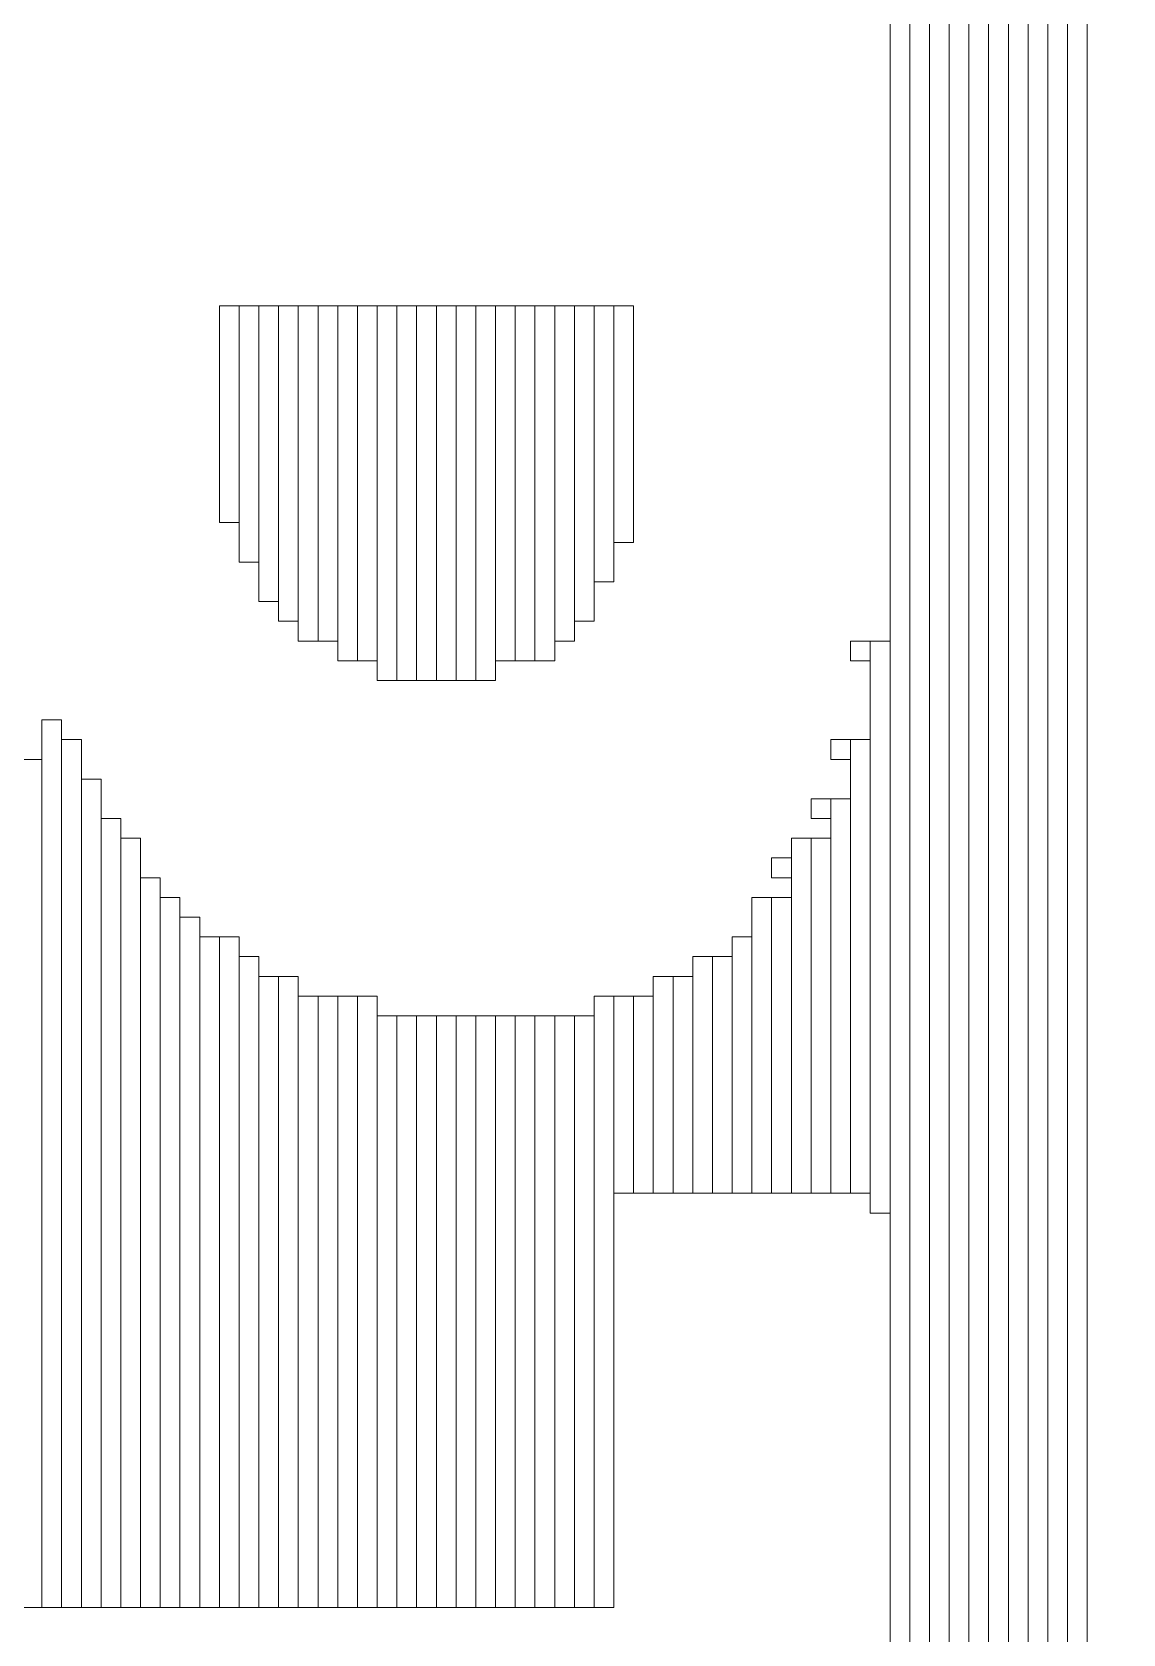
# Model space of a CAD drawing. Header units: millimetres. Extents: x -90 to 99, y -65 to 67.
# Drawn here: x -12.489 to -11.084, y 38.426 to 40.489 of the extents above; entities that cross this region are included whole.
import ezdxf

# ---------------------------------------------------------------- set-up
doc = ezdxf.new("R2010")
doc.units = ezdxf.units.MM
doc.header["$MEASUREMENT"] = 0
doc.layers.add('BG_OUTLINE', color=7, linetype='Continuous')
doc.layers.add('MA_PEN3', color=7, linetype='Continuous')

msp = doc.modelspace()

# ---------------------------------------------------------------- linework, layer by layer
at = {"layer": 'BG_OUTLINE', "color": 3, "lineweight": 9}
msp.add_open_spline([(-71.7269, -61.8795), (-71.7269, -61.8795), (-71.7343, 42.2681), (-71.7343, 42.2681), (-71.7343, 42.2681), (-71.7348, 43.0066), (-71.4419, 43.715), (-70.92, 44.2375), (-70.92, 44.2375), (-70.3982, 44.76), (-69.6866, 45.0538), (-68.9482, 45.0543), (-68.9482, 45.0543), (-68.9482, 45.0543), (75.2046, 45.0543), (75.2046, 45.0543), (75.2046, 45.0543), (76.8319, 45.0552), (78.1763, 43.7805), (78.2661, 42.1556), (78.2661, 42.1556), (78.2661, 42.1556), (78.2661, 31.2814), (78.2661, 31.2814), (78.2661, 31.2814), (78.2661, 31.2814), (72.2646, 31.2814), (72.2646, 31.2814), (72.2646, 31.2814), (72.2646, 31.2814), (72.2646, 26.9814), (72.2646, 26.9814), (72.2646, 26.9814), (72.2646, 26.9814), (78.2661, 26.9814), (78.2661, 26.9814), (78.2661, 26.9814), (78.2661, 26.9814), (78.2661, 18.6553), (78.2661, 18.6553), (78.2661, 18.6553), (78.2661, 18.6553), (72.2496, 18.6553), (72.2496, 18.6553), (72.2496, 18.6553), (72.2496, 18.6553), (72.2496, 14.3553), (72.2496, 14.3553), (72.2496, 14.3553), (72.2496, 14.3553), (78.2661, 14.3553), (78.2661, 14.3553), (78.2661, 14.3553), (78.2661, 14.3553), (78.2661, 9.255), (78.2661, 9.255), (78.2661, 9.255), (78.2661, 9.255), (72.2648, 9.255), (72.2648, 9.255), (72.2648, 9.255), (72.2648, 9.255), (72.2648, 4.955), (72.2648, 4.955), (72.2648, 4.955), (72.2648, 4.955), (78.2661, 4.955), (78.2661, 4.955), (78.2661, 4.955), (78.2661, 4.955), (78.2661, -3.3762), (78.2661, -3.3762), (78.2661, -3.3762), (78.2661, -3.3762), (72.2445, -3.3762), (72.2445, -3.3762), (72.2445, -3.3762), (72.2445, -3.3762), (72.2445, -7.6762), (72.2445, -7.6762), (72.2445, -7.6762), (72.2445, -7.6762), (78.2661, -7.6762), (78.2661, -7.6762), (78.2661, -7.6762), (78.2661, -7.6762), (78.2661, -12.7615), (78.2661, -12.7615), (78.2661, -12.7615), (78.2661, -12.7615), (72.2651, -12.7615), (72.2651, -12.7615), (72.2651, -12.7615), (72.2651, -12.7615), (72.2651, -17.0615), (72.2651, -17.0615), (72.2651, -17.0615), (72.2651, -17.0615), (78.2661, -17.0615), (78.2661, -17.0615), (78.2661, -17.0615), (78.2661, -17.0615), (78.2661, -25.4097), (78.2661, -25.4097), (78.2661, -25.4097), (78.2661, -25.4097), (72.2656, -25.4097), (72.2656, -25.4097), (72.2656, -25.4097), (72.2656, -25.4097), (72.2656, -29.7097), (72.2656, -29.7097), (72.2656, -29.7097), (72.2656, -29.7097), (78.2661, -29.7097), (78.2661, -29.7097), (78.2661, -29.7097), (78.2661, -29.7097), (78.2661, -34.793), (78.2661, -34.793), (78.2661, -34.793), (78.2661, -34.793), (72.2679, -34.793), (72.2679, -34.793), (72.2679, -34.793), (72.2679, -34.793), (72.2679, -39.0929), (72.2679, -39.0929), (72.2679, -39.0929), (72.2679, -39.0929), (78.2661, -39.0929), (78.2661, -39.0929), (78.2661, -39.0929), (78.2661, -39.0929), (78.2661, -47.4269), (78.2661, -47.4269), (78.2661, -47.4269), (78.2661, -47.4269), (72.2679, -47.4269), (72.2679, -47.4269), (72.2679, -47.4269), (72.2679, -47.4269), (72.2679, -51.7269), (72.2679, -51.7269), (72.2679, -51.7269), (72.2679, -51.7269), (78.2661, -51.7269), (78.2661, -51.7269), (78.2661, -51.7269), (78.2661, -51.7269), (78.2661, -51.8138), (78.2661, -51.8138), (78.2661, -51.8138), (78.2661, -51.8138), (78.2656, -61.8468), (78.2656, -61.8468), (78.2656, -61.8468), (78.2661, -62.6669), (77.9407, -63.4536), (77.3612, -64.0339), (77.3612, -64.0339), (76.7817, -64.6142), (75.9915, -64.9405), (75.1713, -64.941), (75.1713, -64.941), (75.1713, -64.941), (-68.6609, -64.9456), (-68.6609, -64.9456), (-68.6609, -64.9456), (-69.4735, -64.9461), (-70.2531, -64.6237), (-70.8281, -64.0495), (-70.8281, -64.0495), (-71.4031, -63.4752), (-71.7264, -62.6922), (-71.7269, -61.8795)], degree=3, knots=[0, 0, 0, 0, 0.022727, 0.022727, 0.022727, 0.022727, 0.045455, 0.045455, 0.045455, 0.045455, 0.068182, 0.068182, 0.068182, 0.068182, 0.090909, 0.090909, 0.090909, 0.090909, 0.113636, 0.113636, 0.113636, 0.113636, 0.136364, 0.136364, 0.136364, 0.136364, 0.159091, 0.159091, 0.159091, 0.159091, 0.181818, 0.181818, 0.181818, 0.181818, 0.204545, 0.204545, 0.204545, 0.204545, 0.227273, 0.227273, 0.227273, 0.227273, 0.25, 0.25, 0.25, 0.25, 0.272727, 0.272727, 0.272727, 0.272727, 0.295455, 0.295455, 0.295455, 0.295455, 0.318182, 0.318182, 0.318182, 0.318182, 0.340909, 0.340909, 0.340909, 0.340909, 0.363636, 0.363636, 0.363636, 0.363636, 0.386364, 0.386364, 0.386364, 0.386364, 0.409091, 0.409091, 0.409091, 0.409091, 0.431818, 0.431818, 0.431818, 0.431818, 0.454545, 0.454545, 0.454545, 0.454545, 0.477273, 0.477273, 0.477273, 0.477273, 0.5, 0.5, 0.5, 0.5, 0.522727, 0.522727, 0.522727, 0.522727, 0.545455, 0.545455, 0.545455, 0.545455, 0.568182, 0.568182, 0.568182, 0.568182, 0.590909, 0.590909, 0.590909, 0.590909, 0.613636, 0.613636, 0.613636, 0.613636, 0.636364, 0.636364, 0.636364, 0.636364, 0.659091, 0.659091, 0.659091, 0.659091, 0.681818, 0.681818, 0.681818, 0.681818, 0.704545, 0.704545, 0.704545, 0.704545, 0.727273, 0.727273, 0.727273, 0.727273, 0.75, 0.75, 0.75, 0.75, 0.772727, 0.772727, 0.772727, 0.772727, 0.795455, 0.795455, 0.795455, 0.795455, 0.818182, 0.818182, 0.818182, 0.818182, 0.840909, 0.840909, 0.840909, 0.840909, 0.863636, 0.863636, 0.863636, 0.863636, 0.886364, 0.886364, 0.886364, 0.886364, 0.909091, 0.909091, 0.909091, 0.909091, 0.931818, 0.931818, 0.931818, 0.931818, 0.954545, 0.954545, 0.954545, 0.954545, 0.977273, 0.977273, 0.977273, 0.977273, 1, 1, 1, 1], dxfattribs=at)
at = {"layer": 'MA_PEN3', "color": 5, "lineweight": 9}
for points in [[(-11.3838, 44.7594), (-11.3838, 44.7594), (-11.3584, 44.7594), (-11.3584, 44.7594), (-11.3584, 44.7594), (-11.3584, 44.7594), (-11.3584, 37.241), (-11.3584, 37.241), (-11.3584, 37.241), (-11.3584, 37.241), (-11.3838, 37.241), (-11.3838, 37.241), (-11.3838, 37.241), (-11.3838, 37.241), (-11.3838, 44.7594), (-11.3838, 44.7594)], [(-11.3584, 44.7594), (-11.3584, 44.7594), (-11.333, 44.7594), (-11.333, 44.7594), (-11.333, 44.7594), (-11.333, 44.7594), (-11.333, 37.241), (-11.333, 37.241), (-11.333, 37.241), (-11.333, 37.241), (-11.3584, 37.241), (-11.3584, 37.241), (-11.3584, 37.241), (-11.3584, 37.241), (-11.3584, 44.7594), (-11.3584, 44.7594)], [(-11.333, 44.7594), (-11.333, 44.7594), (-11.3076, 44.7594), (-11.3076, 44.7594), (-11.3076, 44.7594), (-11.3076, 44.7594), (-11.3076, 37.241), (-11.3076, 37.241), (-11.3076, 37.241), (-11.3076, 37.241), (-11.333, 37.241), (-11.333, 37.241), (-11.333, 37.241), (-11.333, 37.241), (-11.333, 44.7594), (-11.333, 44.7594)], [(-11.3076, 44.7594), (-11.3076, 44.7594), (-11.2822, 44.7594), (-11.2822, 44.7594), (-11.2822, 44.7594), (-11.2822, 44.7594), (-11.2822, 37.241), (-11.2822, 37.241), (-11.2822, 37.241), (-11.2822, 37.241), (-11.3076, 37.241), (-11.3076, 37.241), (-11.3076, 37.241), (-11.3076, 37.241), (-11.3076, 44.7594), (-11.3076, 44.7594)], [(-11.2822, 44.7594), (-11.2822, 44.7594), (-11.2568, 44.7594), (-11.2568, 44.7594), (-11.2568, 44.7594), (-11.2568, 44.7594), (-11.2568, 37.241), (-11.2568, 37.241), (-11.2568, 37.241), (-11.2568, 37.241), (-11.2822, 37.241), (-11.2822, 37.241), (-11.2822, 37.241), (-11.2822, 37.241), (-11.2822, 44.7594), (-11.2822, 44.7594)], [(-11.2568, 44.7594), (-11.2568, 44.7594), (-11.2314, 44.7594), (-11.2314, 44.7594), (-11.2314, 44.7594), (-11.2314, 44.7594), (-11.2314, 37.241), (-11.2314, 37.241), (-11.2314, 37.241), (-11.2314, 37.241), (-11.2568, 37.241), (-11.2568, 37.241), (-11.2568, 37.241), (-11.2568, 37.241), (-11.2568, 44.7594), (-11.2568, 44.7594)], [(-11.2314, 44.7594), (-11.2314, 44.7594), (-11.206, 44.7594), (-11.206, 44.7594), (-11.206, 44.7594), (-11.206, 44.7594), (-11.206, 37.241), (-11.206, 37.241), (-11.206, 37.241), (-11.206, 37.241), (-11.2314, 37.241), (-11.2314, 37.241), (-11.2314, 37.241), (-11.2314, 37.241), (-11.2314, 44.7594), (-11.2314, 44.7594)], [(-11.206, 44.7594), (-11.206, 44.7594), (-11.1806, 44.7594), (-11.1806, 44.7594), (-11.1806, 44.7594), (-11.1806, 44.7594), (-11.1806, 37.241), (-11.1806, 37.241), (-11.1806, 37.241), (-11.1806, 37.241), (-11.206, 37.241), (-11.206, 37.241), (-11.206, 37.241), (-11.206, 37.241), (-11.206, 44.7594), (-11.206, 44.7594)], [(-11.1806, 44.7594), (-11.1806, 44.7594), (-11.1552, 44.7594), (-11.1552, 44.7594), (-11.1552, 44.7594), (-11.1552, 44.7594), (-11.1552, 37.241), (-11.1552, 37.241), (-11.1552, 37.241), (-11.1552, 37.241), (-11.1806, 37.241), (-11.1806, 37.241), (-11.1806, 37.241), (-11.1806, 37.241), (-11.1806, 44.7594), (-11.1806, 44.7594)], [(-11.1552, 44.7594), (-11.1552, 44.7594), (-11.1298, 44.7594), (-11.1298, 44.7594), (-11.1298, 44.7594), (-11.1298, 44.7594), (-11.1298, 37.241), (-11.1298, 37.241), (-11.1298, 37.241), (-11.1298, 37.241), (-11.1552, 37.241), (-11.1552, 37.241), (-11.1552, 37.241), (-11.1552, 37.241), (-11.1552, 44.7594), (-11.1552, 44.7594)], [(-12.2474, 40.1366), (-12.2474, 40.1366), (-12.222, 40.1366), (-12.222, 40.1366), (-12.222, 40.1366), (-12.222, 40.1366), (-12.222, 39.8572), (-12.222, 39.8572), (-12.222, 39.8572), (-12.222, 39.8572), (-12.2474, 39.8572), (-12.2474, 39.8572), (-12.2474, 39.8572), (-12.2474, 39.8572), (-12.2474, 40.1366), (-12.2474, 40.1366)], [(-12.222, 40.1366), (-12.222, 40.1366), (-12.1966, 40.1366), (-12.1966, 40.1366), (-12.1966, 40.1366), (-12.1966, 40.1366), (-12.1966, 39.8064), (-12.1966, 39.8064), (-12.1966, 39.8064), (-12.1966, 39.8064), (-12.222, 39.8064), (-12.222, 39.8064), (-12.222, 39.8064), (-12.222, 39.8064), (-12.222, 40.1366), (-12.222, 40.1366)], [(-12.1966, 40.1366), (-12.1966, 40.1366), (-12.1712, 40.1366), (-12.1712, 40.1366), (-12.1712, 40.1366), (-12.1712, 40.1366), (-12.1712, 39.7556), (-12.1712, 39.7556), (-12.1712, 39.7556), (-12.1712, 39.7556), (-12.1966, 39.7556), (-12.1966, 39.7556), (-12.1966, 39.7556), (-12.1966, 39.7556), (-12.1966, 40.1366), (-12.1966, 40.1366)], [(-12.1712, 40.1366), (-12.1712, 40.1366), (-12.1458, 40.1366), (-12.1458, 40.1366), (-12.1458, 40.1366), (-12.1458, 40.1366), (-12.1458, 39.7302), (-12.1458, 39.7302), (-12.1458, 39.7302), (-12.1458, 39.7302), (-12.1712, 39.7302), (-12.1712, 39.7302), (-12.1712, 39.7302), (-12.1712, 39.7302), (-12.1712, 40.1366), (-12.1712, 40.1366)], [(-12.1458, 40.1366), (-12.1458, 40.1366), (-12.1204, 40.1366), (-12.1204, 40.1366), (-12.1204, 40.1366), (-12.1204, 40.1366), (-12.1204, 39.7048), (-12.1204, 39.7048), (-12.1204, 39.7048), (-12.1204, 39.7048), (-12.1458, 39.7048), (-12.1458, 39.7048), (-12.1458, 39.7048), (-12.1458, 39.7048), (-12.1458, 40.1366), (-12.1458, 40.1366)], [(-12.1204, 40.1366), (-12.1204, 40.1366), (-12.095, 40.1366), (-12.095, 40.1366), (-12.095, 40.1366), (-12.095, 40.1366), (-12.095, 39.7048), (-12.095, 39.7048), (-12.095, 39.7048), (-12.095, 39.7048), (-12.1204, 39.7048), (-12.1204, 39.7048), (-12.1204, 39.7048), (-12.1204, 39.7048), (-12.1204, 40.1366), (-12.1204, 40.1366)], [(-12.095, 40.1366), (-12.095, 40.1366), (-12.0696, 40.1366), (-12.0696, 40.1366), (-12.0696, 40.1366), (-12.0696, 40.1366), (-12.0696, 39.6794), (-12.0696, 39.6794), (-12.0696, 39.6794), (-12.0696, 39.6794), (-12.095, 39.6794), (-12.095, 39.6794), (-12.095, 39.6794), (-12.095, 39.6794), (-12.095, 40.1366), (-12.095, 40.1366)], [(-12.0696, 40.1366), (-12.0696, 40.1366), (-12.0442, 40.1366), (-12.0442, 40.1366), (-12.0442, 40.1366), (-12.0442, 40.1366), (-12.0442, 39.6794), (-12.0442, 39.6794), (-12.0442, 39.6794), (-12.0442, 39.6794), (-12.0696, 39.6794), (-12.0696, 39.6794), (-12.0696, 39.6794), (-12.0696, 39.6794), (-12.0696, 40.1366), (-12.0696, 40.1366)], [(-12.0442, 40.1366), (-12.0442, 40.1366), (-12.0188, 40.1366), (-12.0188, 40.1366), (-12.0188, 40.1366), (-12.0188, 40.1366), (-12.0188, 39.654), (-12.0188, 39.654), (-12.0188, 39.654), (-12.0188, 39.654), (-12.0442, 39.654), (-12.0442, 39.654), (-12.0442, 39.654), (-12.0442, 39.654), (-12.0442, 40.1366), (-12.0442, 40.1366)], [(-12.0188, 40.1366), (-12.0188, 40.1366), (-11.9934, 40.1366), (-11.9934, 40.1366), (-11.9934, 40.1366), (-11.9934, 40.1366), (-11.9934, 39.654), (-11.9934, 39.654), (-11.9934, 39.654), (-11.9934, 39.654), (-12.0188, 39.654), (-12.0188, 39.654), (-12.0188, 39.654), (-12.0188, 39.654), (-12.0188, 40.1366), (-12.0188, 40.1366)], [(-11.9934, 40.1366), (-11.9934, 40.1366), (-11.968, 40.1366), (-11.968, 40.1366), (-11.968, 40.1366), (-11.968, 40.1366), (-11.968, 39.654), (-11.968, 39.654), (-11.968, 39.654), (-11.968, 39.654), (-11.9934, 39.654), (-11.9934, 39.654), (-11.9934, 39.654), (-11.9934, 39.654), (-11.9934, 40.1366), (-11.9934, 40.1366)], [(-11.968, 40.1366), (-11.968, 40.1366), (-11.9426, 40.1366), (-11.9426, 40.1366), (-11.9426, 40.1366), (-11.9426, 40.1366), (-11.9426, 39.654), (-11.9426, 39.654), (-11.9426, 39.654), (-11.9426, 39.654), (-11.968, 39.654), (-11.968, 39.654), (-11.968, 39.654), (-11.968, 39.654), (-11.968, 40.1366), (-11.968, 40.1366)], [(-11.9426, 40.1366), (-11.9426, 40.1366), (-11.9172, 40.1366), (-11.9172, 40.1366), (-11.9172, 40.1366), (-11.9172, 40.1366), (-11.9172, 39.654), (-11.9172, 39.654), (-11.9172, 39.654), (-11.9172, 39.654), (-11.9426, 39.654), (-11.9426, 39.654), (-11.9426, 39.654), (-11.9426, 39.654), (-11.9426, 40.1366), (-11.9426, 40.1366)], [(-11.9172, 40.1366), (-11.9172, 40.1366), (-11.8918, 40.1366), (-11.8918, 40.1366), (-11.8918, 40.1366), (-11.8918, 40.1366), (-11.8918, 39.654), (-11.8918, 39.654), (-11.8918, 39.654), (-11.8918, 39.654), (-11.9172, 39.654), (-11.9172, 39.654), (-11.9172, 39.654), (-11.9172, 39.654), (-11.9172, 40.1366), (-11.9172, 40.1366)], [(-11.8918, 40.1366), (-11.8918, 40.1366), (-11.8664, 40.1366), (-11.8664, 40.1366), (-11.8664, 40.1366), (-11.8664, 40.1366), (-11.8664, 39.6794), (-11.8664, 39.6794), (-11.8664, 39.6794), (-11.8664, 39.6794), (-11.8918, 39.6794), (-11.8918, 39.6794), (-11.8918, 39.6794), (-11.8918, 39.6794), (-11.8918, 40.1366), (-11.8918, 40.1366)], [(-11.8664, 40.1366), (-11.8664, 40.1366), (-11.841, 40.1366), (-11.841, 40.1366), (-11.841, 40.1366), (-11.841, 40.1366), (-11.841, 39.6794), (-11.841, 39.6794), (-11.841, 39.6794), (-11.841, 39.6794), (-11.8664, 39.6794), (-11.8664, 39.6794), (-11.8664, 39.6794), (-11.8664, 39.6794), (-11.8664, 40.1366), (-11.8664, 40.1366)], [(-11.841, 40.1366), (-11.841, 40.1366), (-11.8156, 40.1366), (-11.8156, 40.1366), (-11.8156, 40.1366), (-11.8156, 40.1366), (-11.8156, 39.6794), (-11.8156, 39.6794), (-11.8156, 39.6794), (-11.8156, 39.6794), (-11.841, 39.6794), (-11.841, 39.6794), (-11.841, 39.6794), (-11.841, 39.6794), (-11.841, 40.1366), (-11.841, 40.1366)], [(-11.8156, 40.1366), (-11.8156, 40.1366), (-11.7902, 40.1366), (-11.7902, 40.1366), (-11.7902, 40.1366), (-11.7902, 40.1366), (-11.7902, 39.7048), (-11.7902, 39.7048), (-11.7902, 39.7048), (-11.7902, 39.7048), (-11.8156, 39.7048), (-11.8156, 39.7048), (-11.8156, 39.7048), (-11.8156, 39.7048), (-11.8156, 40.1366), (-11.8156, 40.1366)], [(-11.7902, 40.1366), (-11.7902, 40.1366), (-11.7648, 40.1366), (-11.7648, 40.1366), (-11.7648, 40.1366), (-11.7648, 40.1366), (-11.7648, 39.7302), (-11.7648, 39.7302), (-11.7648, 39.7302), (-11.7648, 39.7302), (-11.7902, 39.7302), (-11.7902, 39.7302), (-11.7902, 39.7302), (-11.7902, 39.7302), (-11.7902, 40.1366), (-11.7902, 40.1366)], [(-11.7648, 40.1366), (-11.7648, 40.1366), (-11.7394, 40.1366), (-11.7394, 40.1366), (-11.7394, 40.1366), (-11.7394, 40.1366), (-11.7394, 39.781), (-11.7394, 39.781), (-11.7394, 39.781), (-11.7394, 39.781), (-11.7648, 39.781), (-11.7648, 39.781), (-11.7648, 39.781), (-11.7648, 39.781), (-11.7648, 40.1366), (-11.7648, 40.1366)], [(-11.7394, 40.1366), (-11.7394, 40.1366), (-11.714, 40.1366), (-11.714, 40.1366), (-11.714, 40.1366), (-11.714, 40.1366), (-11.714, 39.8318), (-11.714, 39.8318), (-11.714, 39.8318), (-11.714, 39.8318), (-11.7394, 39.8318), (-11.7394, 39.8318), (-11.7394, 39.8318), (-11.7394, 39.8318), (-11.7394, 40.1366), (-11.7394, 40.1366)], [(-11.4346, 39.7048), (-11.4346, 39.7048), (-11.4092, 39.7048), (-11.4092, 39.7048), (-11.4092, 39.7048), (-11.4092, 39.7048), (-11.4092, 39.6794), (-11.4092, 39.6794), (-11.4092, 39.6794), (-11.4092, 39.6794), (-11.4346, 39.6794), (-11.4346, 39.6794), (-11.4346, 39.6794), (-11.4346, 39.6794), (-11.4346, 39.7048), (-11.4346, 39.7048)], [(-11.4092, 39.7048), (-11.4092, 39.7048), (-11.3838, 39.7048), (-11.3838, 39.7048), (-11.3838, 39.7048), (-11.3838, 39.7048), (-11.3838, 38.9682), (-11.3838, 38.9682), (-11.3838, 38.9682), (-11.3838, 38.9682), (-11.4092, 38.9682), (-11.4092, 38.9682), (-11.4092, 38.9682), (-11.4092, 38.9682), (-11.4092, 39.7048), (-11.4092, 39.7048)], [(-12.476, 39.6032), (-12.476, 39.6032), (-12.4506, 39.6032), (-12.4506, 39.6032), (-12.4506, 39.6032), (-12.4506, 39.6032), (-12.4506, 38.4602), (-12.4506, 38.4602), (-12.4506, 38.4602), (-12.4506, 38.4602), (-12.476, 38.4602), (-12.476, 38.4602), (-12.476, 38.4602), (-12.476, 38.4602), (-12.476, 39.6032), (-12.476, 39.6032)], [(-12.4506, 39.5778), (-12.4506, 39.5778), (-12.4252, 39.5778), (-12.4252, 39.5778), (-12.4252, 39.5778), (-12.4252, 39.5778), (-12.4252, 38.4602), (-12.4252, 38.4602), (-12.4252, 38.4602), (-12.4252, 38.4602), (-12.4506, 38.4602), (-12.4506, 38.4602), (-12.4506, 38.4602), (-12.4506, 38.4602), (-12.4506, 39.5778), (-12.4506, 39.5778)], [(-11.46, 39.5778), (-11.46, 39.5778), (-11.4346, 39.5778), (-11.4346, 39.5778), (-11.4346, 39.5778), (-11.4346, 39.5778), (-11.4346, 39.5524), (-11.4346, 39.5524), (-11.4346, 39.5524), (-11.4346, 39.5524), (-11.46, 39.5524), (-11.46, 39.5524), (-11.46, 39.5524), (-11.46, 39.5524), (-11.46, 39.5778), (-11.46, 39.5778)], [(-11.4346, 39.5778), (-11.4346, 39.5778), (-11.4092, 39.5778), (-11.4092, 39.5778), (-11.4092, 39.5778), (-11.4092, 39.5778), (-11.4092, 38.9936), (-11.4092, 38.9936), (-11.4092, 38.9936), (-11.4092, 38.9936), (-11.4346, 38.9936), (-11.4346, 38.9936), (-11.4346, 38.9936), (-11.4346, 38.9936), (-11.4346, 39.5778), (-11.4346, 39.5778)], [(-12.5014, 39.5524), (-12.5014, 39.5524), (-12.476, 39.5524), (-12.476, 39.5524), (-12.476, 39.5524), (-12.476, 39.5524), (-12.476, 38.4602), (-12.476, 38.4602), (-12.476, 38.4602), (-12.476, 38.4602), (-12.5014, 38.4602), (-12.5014, 38.4602), (-12.5014, 38.4602), (-12.5014, 38.4602), (-12.5014, 39.5524), (-12.5014, 39.5524)], [(-12.4252, 39.527), (-12.4252, 39.527), (-12.3998, 39.527), (-12.3998, 39.527), (-12.3998, 39.527), (-12.3998, 39.527), (-12.3998, 38.4602), (-12.3998, 38.4602), (-12.3998, 38.4602), (-12.3998, 38.4602), (-12.4252, 38.4602), (-12.4252, 38.4602), (-12.4252, 38.4602), (-12.4252, 38.4602), (-12.4252, 39.527), (-12.4252, 39.527)], [(-11.4854, 39.5016), (-11.4854, 39.5016), (-11.46, 39.5016), (-11.46, 39.5016), (-11.46, 39.5016), (-11.46, 39.5016), (-11.46, 39.4762), (-11.46, 39.4762), (-11.46, 39.4762), (-11.46, 39.4762), (-11.4854, 39.4762), (-11.4854, 39.4762), (-11.4854, 39.4762), (-11.4854, 39.4762), (-11.4854, 39.5016), (-11.4854, 39.5016)], [(-11.46, 39.5016), (-11.46, 39.5016), (-11.4346, 39.5016), (-11.4346, 39.5016), (-11.4346, 39.5016), (-11.4346, 39.5016), (-11.4346, 38.9936), (-11.4346, 38.9936), (-11.4346, 38.9936), (-11.4346, 38.9936), (-11.46, 38.9936), (-11.46, 38.9936), (-11.46, 38.9936), (-11.46, 38.9936), (-11.46, 39.5016), (-11.46, 39.5016)], [(-12.3998, 39.4762), (-12.3998, 39.4762), (-12.3744, 39.4762), (-12.3744, 39.4762), (-12.3744, 39.4762), (-12.3744, 39.4762), (-12.3744, 38.4602), (-12.3744, 38.4602), (-12.3744, 38.4602), (-12.3744, 38.4602), (-12.3998, 38.4602), (-12.3998, 38.4602), (-12.3998, 38.4602), (-12.3998, 38.4602), (-12.3998, 39.4762), (-12.3998, 39.4762)], [(-12.3744, 39.4508), (-12.3744, 39.4508), (-12.349, 39.4508), (-12.349, 39.4508), (-12.349, 39.4508), (-12.349, 39.4508), (-12.349, 38.4602), (-12.349, 38.4602), (-12.349, 38.4602), (-12.349, 38.4602), (-12.3744, 38.4602), (-12.3744, 38.4602), (-12.3744, 38.4602), (-12.3744, 38.4602), (-12.3744, 39.4508), (-12.3744, 39.4508)], [(-11.5108, 39.4508), (-11.5108, 39.4508), (-11.4854, 39.4508), (-11.4854, 39.4508), (-11.4854, 39.4508), (-11.4854, 39.4508), (-11.4854, 38.9936), (-11.4854, 38.9936), (-11.4854, 38.9936), (-11.4854, 38.9936), (-11.5108, 38.9936), (-11.5108, 38.9936), (-11.5108, 38.9936), (-11.5108, 38.9936), (-11.5108, 39.4508), (-11.5108, 39.4508)], [(-11.4854, 39.4508), (-11.4854, 39.4508), (-11.46, 39.4508), (-11.46, 39.4508), (-11.46, 39.4508), (-11.46, 39.4508), (-11.46, 38.9936), (-11.46, 38.9936), (-11.46, 38.9936), (-11.46, 38.9936), (-11.4854, 38.9936), (-11.4854, 38.9936), (-11.4854, 38.9936), (-11.4854, 38.9936), (-11.4854, 39.4508), (-11.4854, 39.4508)], [(-11.5362, 39.4254), (-11.5362, 39.4254), (-11.5108, 39.4254), (-11.5108, 39.4254), (-11.5108, 39.4254), (-11.5108, 39.4254), (-11.5108, 39.4), (-11.5108, 39.4), (-11.5108, 39.4), (-11.5108, 39.4), (-11.5362, 39.4), (-11.5362, 39.4), (-11.5362, 39.4), (-11.5362, 39.4), (-11.5362, 39.4254), (-11.5362, 39.4254)], [(-12.349, 39.4), (-12.349, 39.4), (-12.3236, 39.4), (-12.3236, 39.4), (-12.3236, 39.4), (-12.3236, 39.4), (-12.3236, 38.4602), (-12.3236, 38.4602), (-12.3236, 38.4602), (-12.3236, 38.4602), (-12.349, 38.4602), (-12.349, 38.4602), (-12.349, 38.4602), (-12.349, 38.4602), (-12.349, 39.4), (-12.349, 39.4)], [(-12.3236, 39.3746), (-12.3236, 39.3746), (-12.2982, 39.3746), (-12.2982, 39.3746), (-12.2982, 39.3746), (-12.2982, 39.3746), (-12.2982, 38.4602), (-12.2982, 38.4602), (-12.2982, 38.4602), (-12.2982, 38.4602), (-12.3236, 38.4602), (-12.3236, 38.4602), (-12.3236, 38.4602), (-12.3236, 38.4602), (-12.3236, 39.3746), (-12.3236, 39.3746)], [(-11.5616, 39.3746), (-11.5616, 39.3746), (-11.5362, 39.3746), (-11.5362, 39.3746), (-11.5362, 39.3746), (-11.5362, 39.3746), (-11.5362, 38.9936), (-11.5362, 38.9936), (-11.5362, 38.9936), (-11.5362, 38.9936), (-11.5616, 38.9936), (-11.5616, 38.9936), (-11.5616, 38.9936), (-11.5616, 38.9936), (-11.5616, 39.3746), (-11.5616, 39.3746)], [(-11.5362, 39.3746), (-11.5362, 39.3746), (-11.5108, 39.3746), (-11.5108, 39.3746), (-11.5108, 39.3746), (-11.5108, 39.3746), (-11.5108, 38.9936), (-11.5108, 38.9936), (-11.5108, 38.9936), (-11.5108, 38.9936), (-11.5362, 38.9936), (-11.5362, 38.9936), (-11.5362, 38.9936), (-11.5362, 38.9936), (-11.5362, 39.3746), (-11.5362, 39.3746)], [(-12.2982, 39.3492), (-12.2982, 39.3492), (-12.2728, 39.3492), (-12.2728, 39.3492), (-12.2728, 39.3492), (-12.2728, 39.3492), (-12.2728, 38.4602), (-12.2728, 38.4602), (-12.2728, 38.4602), (-12.2728, 38.4602), (-12.2982, 38.4602), (-12.2982, 38.4602), (-12.2982, 38.4602), (-12.2982, 38.4602), (-12.2982, 39.3492), (-12.2982, 39.3492)], [(-12.2728, 39.3238), (-12.2728, 39.3238), (-12.2474, 39.3238), (-12.2474, 39.3238), (-12.2474, 39.3238), (-12.2474, 39.3238), (-12.2474, 38.4602), (-12.2474, 38.4602), (-12.2474, 38.4602), (-12.2474, 38.4602), (-12.2728, 38.4602), (-12.2728, 38.4602), (-12.2728, 38.4602), (-12.2728, 38.4602), (-12.2728, 39.3238), (-12.2728, 39.3238)], [(-12.2474, 39.3238), (-12.2474, 39.3238), (-12.222, 39.3238), (-12.222, 39.3238), (-12.222, 39.3238), (-12.222, 39.3238), (-12.222, 38.4602), (-12.222, 38.4602), (-12.222, 38.4602), (-12.222, 38.4602), (-12.2474, 38.4602), (-12.2474, 38.4602), (-12.2474, 38.4602), (-12.2474, 38.4602), (-12.2474, 39.3238), (-12.2474, 39.3238)], [(-11.587, 39.3238), (-11.587, 39.3238), (-11.5616, 39.3238), (-11.5616, 39.3238), (-11.5616, 39.3238), (-11.5616, 39.3238), (-11.5616, 38.9936), (-11.5616, 38.9936), (-11.5616, 38.9936), (-11.5616, 38.9936), (-11.587, 38.9936), (-11.587, 38.9936), (-11.587, 38.9936), (-11.587, 38.9936), (-11.587, 39.3238), (-11.587, 39.3238)], [(-12.222, 39.2984), (-12.222, 39.2984), (-12.1966, 39.2984), (-12.1966, 39.2984), (-12.1966, 39.2984), (-12.1966, 39.2984), (-12.1966, 38.4602), (-12.1966, 38.4602), (-12.1966, 38.4602), (-12.1966, 38.4602), (-12.222, 38.4602), (-12.222, 38.4602), (-12.222, 38.4602), (-12.222, 38.4602), (-12.222, 39.2984), (-12.222, 39.2984)], [(-11.6378, 39.2984), (-11.6378, 39.2984), (-11.6124, 39.2984), (-11.6124, 39.2984), (-11.6124, 39.2984), (-11.6124, 39.2984), (-11.6124, 38.9936), (-11.6124, 38.9936), (-11.6124, 38.9936), (-11.6124, 38.9936), (-11.6378, 38.9936), (-11.6378, 38.9936), (-11.6378, 38.9936), (-11.6378, 38.9936), (-11.6378, 39.2984), (-11.6378, 39.2984)], [(-11.6124, 39.2984), (-11.6124, 39.2984), (-11.587, 39.2984), (-11.587, 39.2984), (-11.587, 39.2984), (-11.587, 39.2984), (-11.587, 38.9936), (-11.587, 38.9936), (-11.587, 38.9936), (-11.587, 38.9936), (-11.6124, 38.9936), (-11.6124, 38.9936), (-11.6124, 38.9936), (-11.6124, 38.9936), (-11.6124, 39.2984), (-11.6124, 39.2984)], [(-12.1966, 39.273), (-12.1966, 39.273), (-12.1712, 39.273), (-12.1712, 39.273), (-12.1712, 39.273), (-12.1712, 39.273), (-12.1712, 38.4602), (-12.1712, 38.4602), (-12.1712, 38.4602), (-12.1712, 38.4602), (-12.1966, 38.4602), (-12.1966, 38.4602), (-12.1966, 38.4602), (-12.1966, 38.4602), (-12.1966, 39.273), (-12.1966, 39.273)], [(-12.1712, 39.273), (-12.1712, 39.273), (-12.1458, 39.273), (-12.1458, 39.273), (-12.1458, 39.273), (-12.1458, 39.273), (-12.1458, 38.4602), (-12.1458, 38.4602), (-12.1458, 38.4602), (-12.1458, 38.4602), (-12.1712, 38.4602), (-12.1712, 38.4602), (-12.1712, 38.4602), (-12.1712, 38.4602), (-12.1712, 39.273), (-12.1712, 39.273)], [(-11.6886, 39.273), (-11.6886, 39.273), (-11.6632, 39.273), (-11.6632, 39.273), (-11.6632, 39.273), (-11.6632, 39.273), (-11.6632, 38.9936), (-11.6632, 38.9936), (-11.6632, 38.9936), (-11.6632, 38.9936), (-11.6886, 38.9936), (-11.6886, 38.9936), (-11.6886, 38.9936), (-11.6886, 38.9936), (-11.6886, 39.273), (-11.6886, 39.273)], [(-11.6632, 39.273), (-11.6632, 39.273), (-11.6378, 39.273), (-11.6378, 39.273), (-11.6378, 39.273), (-11.6378, 39.273), (-11.6378, 38.9936), (-11.6378, 38.9936), (-11.6378, 38.9936), (-11.6378, 38.9936), (-11.6632, 38.9936), (-11.6632, 38.9936), (-11.6632, 38.9936), (-11.6632, 38.9936), (-11.6632, 39.273), (-11.6632, 39.273)], [(-12.1458, 39.2476), (-12.1458, 39.2476), (-12.1204, 39.2476), (-12.1204, 39.2476), (-12.1204, 39.2476), (-12.1204, 39.2476), (-12.1204, 38.4602), (-12.1204, 38.4602), (-12.1204, 38.4602), (-12.1204, 38.4602), (-12.1458, 38.4602), (-12.1458, 38.4602), (-12.1458, 38.4602), (-12.1458, 38.4602), (-12.1458, 39.2476), (-12.1458, 39.2476)], [(-12.1204, 39.2476), (-12.1204, 39.2476), (-12.095, 39.2476), (-12.095, 39.2476), (-12.095, 39.2476), (-12.095, 39.2476), (-12.095, 38.4602), (-12.095, 38.4602), (-12.095, 38.4602), (-12.095, 38.4602), (-12.1204, 38.4602), (-12.1204, 38.4602), (-12.1204, 38.4602), (-12.1204, 38.4602), (-12.1204, 39.2476), (-12.1204, 39.2476)], [(-12.095, 39.2476), (-12.095, 39.2476), (-12.0696, 39.2476), (-12.0696, 39.2476), (-12.0696, 39.2476), (-12.0696, 39.2476), (-12.0696, 38.4602), (-12.0696, 38.4602), (-12.0696, 38.4602), (-12.0696, 38.4602), (-12.095, 38.4602), (-12.095, 38.4602), (-12.095, 38.4602), (-12.095, 38.4602), (-12.095, 39.2476), (-12.095, 39.2476)], [(-12.0696, 39.2476), (-12.0696, 39.2476), (-12.0442, 39.2476), (-12.0442, 39.2476), (-12.0442, 39.2476), (-12.0442, 39.2476), (-12.0442, 38.4602), (-12.0442, 38.4602), (-12.0442, 38.4602), (-12.0442, 38.4602), (-12.0696, 38.4602), (-12.0696, 38.4602), (-12.0696, 38.4602), (-12.0696, 38.4602), (-12.0696, 39.2476), (-12.0696, 39.2476)], [(-11.7648, 39.2476), (-11.7648, 39.2476), (-11.7394, 39.2476), (-11.7394, 39.2476), (-11.7394, 39.2476), (-11.7394, 39.2476), (-11.7394, 38.4602), (-11.7394, 38.4602), (-11.7394, 38.4602), (-11.7394, 38.4602), (-11.7648, 38.4602), (-11.7648, 38.4602), (-11.7648, 38.4602), (-11.7648, 38.4602), (-11.7648, 39.2476), (-11.7648, 39.2476)], [(-11.7394, 39.2476), (-11.7394, 39.2476), (-11.714, 39.2476), (-11.714, 39.2476), (-11.714, 39.2476), (-11.714, 39.2476), (-11.714, 38.9936), (-11.714, 38.9936), (-11.714, 38.9936), (-11.714, 38.9936), (-11.7394, 38.9936), (-11.7394, 38.9936), (-11.7394, 38.9936), (-11.7394, 38.9936), (-11.7394, 39.2476), (-11.7394, 39.2476)], [(-11.714, 39.2476), (-11.714, 39.2476), (-11.6886, 39.2476), (-11.6886, 39.2476), (-11.6886, 39.2476), (-11.6886, 39.2476), (-11.6886, 38.9936), (-11.6886, 38.9936), (-11.6886, 38.9936), (-11.6886, 38.9936), (-11.714, 38.9936), (-11.714, 38.9936), (-11.714, 38.9936), (-11.714, 38.9936), (-11.714, 39.2476), (-11.714, 39.2476)], [(-12.0442, 39.2222), (-12.0442, 39.2222), (-12.0188, 39.2222), (-12.0188, 39.2222), (-12.0188, 39.2222), (-12.0188, 39.2222), (-12.0188, 38.4602), (-12.0188, 38.4602), (-12.0188, 38.4602), (-12.0188, 38.4602), (-12.0442, 38.4602), (-12.0442, 38.4602), (-12.0442, 38.4602), (-12.0442, 38.4602), (-12.0442, 39.2222), (-12.0442, 39.2222)], [(-12.0188, 39.2222), (-12.0188, 39.2222), (-11.9934, 39.2222), (-11.9934, 39.2222), (-11.9934, 39.2222), (-11.9934, 39.2222), (-11.9934, 38.4602), (-11.9934, 38.4602), (-11.9934, 38.4602), (-11.9934, 38.4602), (-12.0188, 38.4602), (-12.0188, 38.4602), (-12.0188, 38.4602), (-12.0188, 38.4602), (-12.0188, 39.2222), (-12.0188, 39.2222)], [(-11.9934, 39.2222), (-11.9934, 39.2222), (-11.968, 39.2222), (-11.968, 39.2222), (-11.968, 39.2222), (-11.968, 39.2222), (-11.968, 38.4602), (-11.968, 38.4602), (-11.968, 38.4602), (-11.968, 38.4602), (-11.9934, 38.4602), (-11.9934, 38.4602), (-11.9934, 38.4602), (-11.9934, 38.4602), (-11.9934, 39.2222), (-11.9934, 39.2222)], [(-11.968, 39.2222), (-11.968, 39.2222), (-11.9426, 39.2222), (-11.9426, 39.2222), (-11.9426, 39.2222), (-11.9426, 39.2222), (-11.9426, 38.4602), (-11.9426, 38.4602), (-11.9426, 38.4602), (-11.9426, 38.4602), (-11.968, 38.4602), (-11.968, 38.4602), (-11.968, 38.4602), (-11.968, 38.4602), (-11.968, 39.2222), (-11.968, 39.2222)], [(-11.9426, 39.2222), (-11.9426, 39.2222), (-11.9172, 39.2222), (-11.9172, 39.2222), (-11.9172, 39.2222), (-11.9172, 39.2222), (-11.9172, 38.4602), (-11.9172, 38.4602), (-11.9172, 38.4602), (-11.9172, 38.4602), (-11.9426, 38.4602), (-11.9426, 38.4602), (-11.9426, 38.4602), (-11.9426, 38.4602), (-11.9426, 39.2222), (-11.9426, 39.2222)], [(-11.9172, 39.2222), (-11.9172, 39.2222), (-11.8918, 39.2222), (-11.8918, 39.2222), (-11.8918, 39.2222), (-11.8918, 39.2222), (-11.8918, 38.4602), (-11.8918, 38.4602), (-11.8918, 38.4602), (-11.8918, 38.4602), (-11.9172, 38.4602), (-11.9172, 38.4602), (-11.9172, 38.4602), (-11.9172, 38.4602), (-11.9172, 39.2222), (-11.9172, 39.2222)], [(-11.8918, 39.2222), (-11.8918, 39.2222), (-11.8664, 39.2222), (-11.8664, 39.2222), (-11.8664, 39.2222), (-11.8664, 39.2222), (-11.8664, 38.4602), (-11.8664, 38.4602), (-11.8664, 38.4602), (-11.8664, 38.4602), (-11.8918, 38.4602), (-11.8918, 38.4602), (-11.8918, 38.4602), (-11.8918, 38.4602), (-11.8918, 39.2222), (-11.8918, 39.2222)], [(-11.8664, 39.2222), (-11.8664, 39.2222), (-11.841, 39.2222), (-11.841, 39.2222), (-11.841, 39.2222), (-11.841, 39.2222), (-11.841, 38.4602), (-11.841, 38.4602), (-11.841, 38.4602), (-11.841, 38.4602), (-11.8664, 38.4602), (-11.8664, 38.4602), (-11.8664, 38.4602), (-11.8664, 38.4602), (-11.8664, 39.2222), (-11.8664, 39.2222)], [(-11.841, 39.2222), (-11.841, 39.2222), (-11.8156, 39.2222), (-11.8156, 39.2222), (-11.8156, 39.2222), (-11.8156, 39.2222), (-11.8156, 38.4602), (-11.8156, 38.4602), (-11.8156, 38.4602), (-11.8156, 38.4602), (-11.841, 38.4602), (-11.841, 38.4602), (-11.841, 38.4602), (-11.841, 38.4602), (-11.841, 39.2222), (-11.841, 39.2222)], [(-11.8156, 39.2222), (-11.8156, 39.2222), (-11.7902, 39.2222), (-11.7902, 39.2222), (-11.7902, 39.2222), (-11.7902, 39.2222), (-11.7902, 38.4602), (-11.7902, 38.4602), (-11.7902, 38.4602), (-11.7902, 38.4602), (-11.8156, 38.4602), (-11.8156, 38.4602), (-11.8156, 38.4602), (-11.8156, 38.4602), (-11.8156, 39.2222), (-11.8156, 39.2222)], [(-11.7902, 39.2222), (-11.7902, 39.2222), (-11.7648, 39.2222), (-11.7648, 39.2222), (-11.7648, 39.2222), (-11.7648, 39.2222), (-11.7648, 38.4602), (-11.7648, 38.4602), (-11.7648, 38.4602), (-11.7648, 38.4602), (-11.7902, 38.4602), (-11.7902, 38.4602), (-11.7902, 38.4602), (-11.7902, 38.4602), (-11.7902, 39.2222), (-11.7902, 39.2222)]]:
    msp.add_open_spline(points, degree=3, knots=[0, 0, 0, 0, 0.25, 0.25, 0.25, 0.25, 0.5, 0.5, 0.5, 0.5, 0.75, 0.75, 0.75, 0.75, 1, 1, 1, 1], dxfattribs=at)

doc.saveas('drawing.dxf')
